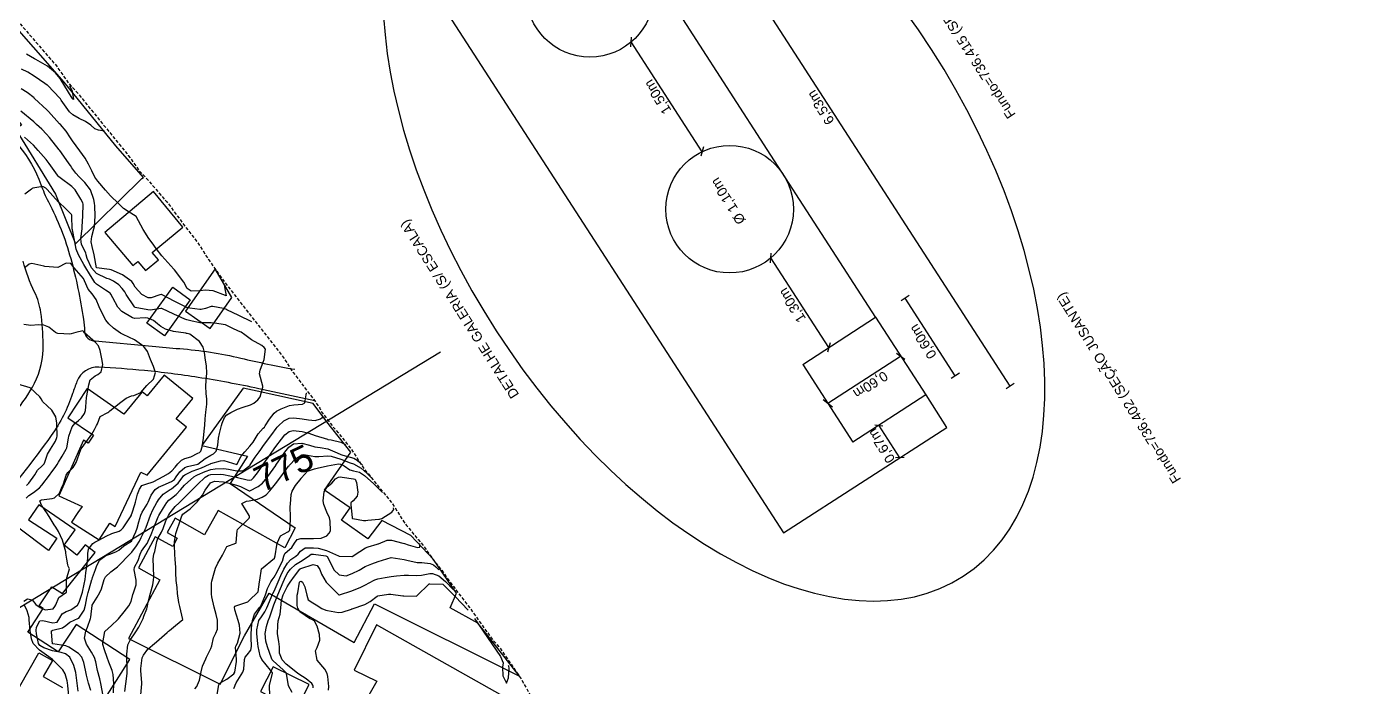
# Model space of a CAD drawing. Header units: metres. Extents: x 318500 to 325275, y 7408834 to 7428799.
# Drawn here: x 321173.1 to 321378.7, y 7409682.2 to 7409784 of the extents above; entities that cross this region are included whole.
import ezdxf
from ezdxf.enums import TextEntityAlignment as Align

# ---------------------------------------------------------------- set-up
doc = ezdxf.new("R2010")
doc.units = ezdxf.units.M
doc.header["$MEASUREMENT"] = 0
doc.linetypes.add('CONTINUO', pattern=[0])
doc.linetypes.add('DASHED', pattern=[0.75, 0.5, -0.25])
for name, color, linetype in [('Cotas', 45, 'Continuous'), ('Curvas de Nivel 1m', 11, 'Continuous'), ('Curvas de Nivel 5m', 15, 'Continuous'), ('DETALHES', 45, 'Continuous'), ('Edificações', 30, 'Continuous'), ('TEXTO', 45, 'Continuous'), ('Vias Primárias', 230, 'Continuous')]:
    doc.layers.add(name, color=color, linetype=linetype)
doc.layers.add('Área', color=255, linetype='DASHED', plot=False)
doc.styles.add('ARIAL', font='arial.ttf')

msp = doc.modelspace()

# ---------------------------------------------------------------- linework, layer by layer
at = {"layer": 'Curvas de Nivel 1m', "flags": 128}
for points, elevation in [([(321185.07, 7409767.89), (321184.16, 7409768.04), (321183.62, 7409768.27), (321183, 7409768.82), (321182.18, 7409769.37), (321181.17, 7409769.86), (321180.19, 7409770.38), (321179.69, 7409770.87), (321178.43, 7409772.68), (321178.29, 7409772.89), (321178.23, 7409772.97), (321176.36, 7409774.91), (321176.25, 7409775), (321175.92, 7409775.25), (321174.27, 7409776.37), (321173.25, 7409776.96), (321172.29, 7409777.46)], 774), ([(321203.65, 7409744.13), (321203.61, 7409743.89), (321203.86, 7409742.51), (321203.83, 7409742.5), (321203.74, 7409742.54), (321201.84, 7409743.26), (321200.62, 7409743.36), (321199.84, 7409743.29), (321198.44, 7409743.21), (321197.84, 7409743.64), (321197.31, 7409744.63), (321195.88, 7409746.51), (321195.76, 7409746.64), (321193.91, 7409748.67), (321193.06, 7409749.83), (321192.43, 7409750.69), (321191.94, 7409751.37), (321191.06, 7409752.71), (321189.99, 7409754.72), (321188.75, 7409755.5), (321188, 7409755.96), (321187.61, 7409756.36), (321187.24, 7409756.76), (321186.03, 7409757.91), (321185.24, 7409758.79), (321184.06, 7409760.17), (321183.6, 7409760.81), (321183.12, 7409761.78), (321182.64, 7409762.82), (321182.1, 7409763.71), (321181.28, 7409764.84), (321180.14, 7409766.41), (321179.85, 7409766.86), (321179.18, 7409767.89), (321178.3, 7409768.89), (321178.17, 7409769.03), (321176.44, 7409770.91), (321176.2, 7409771.15), (321174.31, 7409772.94), (321174.27, 7409772.98), (321174.23, 7409773.02), (321173.16, 7409773.87), (321172.24, 7409774.39)], 773), ([(321207.78, 7409738.48), (321205.78, 7409739.47), (321203.97, 7409740.37), (321203.8, 7409740.43), (321203.42, 7409740.54), (321201.8, 7409740.87), (321201.52, 7409740.85), (321200.65, 7409740.58), (321199.99, 7409740.39), (321199.8, 7409740.38), (321198.23, 7409740.61), (321197.8, 7409740.7), (321197.68, 7409740.74), (321195.82, 7409741.7), (321193.99, 7409742.67), (321193.89, 7409742.73), (321193.83, 7409742.74), (321193.63, 7409742.67), (321192.31, 7409742.2), (321191.82, 7409742.21), (321190.85, 7409742.71), (321189.84, 7409743.86), (321189.53, 7409744.41), (321189.29, 7409744.73), (321187.87, 7409745.77), (321186.12, 7409746.53), (321185.88, 7409746.58), (321183.88, 7409746.8), (321183.49, 7409748.81), (321183.21, 7409750.1), (321183.06, 7409750.81), (321183.12, 7409751.63), (321183.47, 7409752.81), (321183.55, 7409753.22), (321183.66, 7409754.8), (321183.58, 7409756.38), (321183.54, 7409756.81), (321183.45, 7409757.38), (321182.91, 7409758.82), (321182.06, 7409760), (321181.18, 7409760.84), (321180.65, 7409761.43), (321180.08, 7409762.25), (321179.84, 7409762.61), (321179.66, 7409762.87), (321178.47, 7409764.53), (321178.21, 7409764.89), (321178.12, 7409765.01), (321176.61, 7409766.91), (321176.16, 7409767.44), (321175.43, 7409768.19), (321174.62, 7409768.93), (321174.18, 7409769.32), (321172.2, 7409770.97)], 772), ([(321183.01, 7409681.67), (321182.63, 7409682.81), (321182.3, 7409684.07), (321182.14, 7409684.81), (321181.89, 7409685.99), (321181.6, 7409686.82), (321181.09, 7409687.39), (321179.58, 7409688.37), (321179.11, 7409688.55), (321177.13, 7409688.86), (321177.11, 7409688.86), (321177.08, 7409688.88), (321176.92, 7409690.67), (321176.93, 7409690.88), (321177.06, 7409690.95), (321177.13, 7409690.97), (321178.64, 7409691.36), (321179.14, 7409691.72), (321179.76, 7409692.24), (321181.11, 7409692.83), (321181.15, 7409692.84), (321181.94, 7409694.06), (321182.15, 7409694.82), (321182.37, 7409695.98), (321182.58, 7409696.81), (321182.72, 7409697.31), (321183.16, 7409698.8), (321183.18, 7409698.87), (321183.24, 7409699.09), (321183.73, 7409700.32), (321183.88, 7409700.79), (321184.31, 7409701.75), (321185.29, 7409702.48), (321186.05, 7409702.77), (321186.95, 7409703.1), (321187.3, 7409703.34), (321188.06, 7409703.98), (321189.24, 7409704.72), (321189.29, 7409704.75), (321189.32, 7409704.8), (321189.91, 7409706.15), (321190.12, 7409706.71), (321190.41, 7409707.66), (321190.7, 7409708.71), (321190.89, 7409709.19), (321191.39, 7409709.97), (321191.67, 7409710.42), (321191.8, 7409710.69), (321192.3, 7409711.8), (321192.92, 7409712.68), (321193.43, 7409713.05), (321194.13, 7409713.35), (321195.44, 7409713.91), (321195.86, 7409714.23), (321196.14, 7409714.63), (321196.68, 7409715.41), (321197.47, 7409716.03), (321197.89, 7409716.2), (321199.48, 7409716.59), (321200.6, 7409717.46), (321201.5, 7409717.98), (321201.89, 7409718.17), (321202.29, 7409718.55), (321202.57, 7409719.5), (321202.69, 7409720.55), (321202.81, 7409721.28), (321203.11, 7409722.54), (321203.21, 7409722.9), (321203.58, 7409723.74), (321203.96, 7409724.16), (321204.59, 7409724.53), (321205.6, 7409725.06), (321206.46, 7409725.36), (321207.6, 7409725.69), (321208.09, 7409725.99), (321208.72, 7409726.47), (321209.11, 7409726.97), (321209.51, 7409728.46), (321209.49, 7409728.61), (321208.98, 7409730.47), (321209.07, 7409731.08), (321209.61, 7409732.46), (321209.63, 7409732.52), (321209.69, 7409732.71), (321209.9, 7409734.27), (321209.72, 7409734.57), (321209.34, 7409734.85), (321207.74, 7409735.73), (321206.7, 7409736.5), (321206.16, 7409736.9), (321205.76, 7409737.09), (321204.77, 7409737.54), (321203.76, 7409738.03), (321202.04, 7409738.29), (321201.77, 7409738.32), (321201.56, 7409738.35), (321199.77, 7409738.37), (321199.57, 7409738.4), (321198.61, 7409738.61), (321197.77, 7409738.82), (321197.47, 7409738.93), (321195.79, 7409739.67), (321193.92, 7409740.55), (321193.8, 7409740.56), (321192.17, 7409740.32), (321191.79, 7409740.35), (321189.82, 7409740.7), (321189.8, 7409740.7), (321189.78, 7409740.72), (321189.72, 7409740.8), (321188.45, 7409742.74), (321188.21, 7409743.12), (321187.84, 7409743.64), (321187.29, 7409744.2), (321186.49, 7409744.77), (321185.85, 7409745.06), (321185.47, 7409745.17), (321183.87, 7409745.94), (321183.11, 7409746.81), (321182.44, 7409748.28), (321182.29, 7409748.82), (321182.21, 7409749.12), (321181.92, 7409749.71), (321181.57, 7409750.48), (321181.48, 7409750.84), (321181.44, 7409751.33), (321181.64, 7409752.83), (321181.67, 7409753.13), (321181.73, 7409754.83), (321181.79, 7409756.62), (321181.75, 7409756.83), (321181.44, 7409757.41), (321180.59, 7409758.85), (321180.05, 7409759.36), (321178.27, 7409760.69), (321178.07, 7409760.84), (321178.02, 7409760.89), (321177.85, 7409761.11), (321176.56, 7409762.91), (321176.1, 7409763.51), (321174.89, 7409764.93), (321174.13, 7409765.72), (321172.76, 7409766.96)], 771), ([(321172.67, 7409695.47), (321173.2, 7409695.83), (321173.92, 7409695.65), (321174.5, 7409694.92), (321175.18, 7409694.46), (321175.96, 7409694.12), (321177.18, 7409694.28), (321177.45, 7409694.62), (321177.58, 7409694.88), (321178.07, 7409696), (321179.21, 7409696.86), (321179.24, 7409698.86), (321179.68, 7409700.43), (321179.51, 7409700.86), (321179.45, 7409701.03), (321179.28, 7409701.91), (321179.15, 7409702.86), (321179.12, 7409703.04), (321178.62, 7409704.87), (321178.02, 7409706.19), (321177.61, 7409706.88), (321177.35, 7409707.23), (321176.71, 7409708.24), (321176.33, 7409708.9), (321175.39, 7409710.27), (321175.14, 7409710.91), (321175.27, 7409711.04), (321175.4, 7409711.08), (321177.02, 7409711.27), (321177.41, 7409711.4), (321178.17, 7409712.12), (321178.48, 7409712.87), (321178.75, 7409713.55), (321179.2, 7409714.86), (321179.27, 7409715.04), (321179.46, 7409715.29), (321180.25, 7409716.06), (321180.7, 7409716.84), (321180.95, 7409717.37), (321181.47, 7409718.83), (321181.51, 7409718.95), (321182.87, 7409720.81), (321183.16, 7409721.18), (321183.55, 7409721.9), (321183.84, 7409722.51), (321183.99, 7409722.8), (321184.42, 7409723.94), (321185.59, 7409724.53), (321185.75, 7409724.62), (321185.93, 7409724.77), (321187.6, 7409726.13), (321188.44, 7409726.74), (321189.25, 7409727.09), (321189.62, 7409727.17), (321190.71, 7409727.62), (321191.64, 7409728.7), (321192.66, 7409729.68), (321192.93, 7409730.68), (321192.62, 7409731.63), (321192.17, 7409732.69), (321191.71, 7409733.92), (321191.15, 7409734.71), (321189.73, 7409735.71), (321187.95, 7409736.55), (321187.75, 7409736.65), (321187.58, 7409736.75), (321186.5, 7409737.51), (321185.76, 7409738.18), (321185.32, 7409738.78), (321184.72, 7409739.86), (321184.28, 7409740.8), (321183.82, 7409741.92), (321183.19, 7409742.81), (321182.58, 7409743.56), (321182.03, 7409744.83), (321181.85, 7409745.16), (321180.4, 7409746.85), (321179.89, 7409747.48), (321179.2, 7409747.56), (321177.88, 7409746.88), (321175.88, 7409747.04), (321175.72, 7409747.08), (321173.89, 7409747.5), (321173.47, 7409747.37), (321172.89, 7409746.95)], 769), ([(321173.01, 7409711.34), (321173.41, 7409711.73), (321174.17, 7409712.18), (321175.09, 7409712.92), (321175.43, 7409713.32), (321176.59, 7409714.89), (321176.96, 7409715.39), (321177.47, 7409716.07), (321177.81, 7409716.54), (321178.02, 7409716.87), (321178.56, 7409717.81), (321179.19, 7409718.86), (321179.28, 7409719.1), (321179.53, 7409720.59), (321179.58, 7409720.86), (321180.1, 7409722.3), (321180.54, 7409722.85), (321181.1, 7409723.3), (321181.57, 7409723.73), (321182.03, 7409724.38), (321182.15, 7409724.82), (321182.21, 7409725.43), (321182.34, 7409726.82), (321182.51, 7409727.93), (321182.66, 7409728.81), (321182.9, 7409729.56), (321183.66, 7409730.16), (321184.09, 7409730.37), (321184.57, 7409730.79), (321184.84, 7409731.94), (321184.69, 7409732.79), (321184.42, 7409734.08), (321184.15, 7409734.8), (321183.73, 7409735.32), (321182.01, 7409736.83), (321181.89, 7409736.97), (321181.75, 7409737.12), (321180.65, 7409736.85), (321179.96, 7409736.64), (321179.75, 7409736.62), (321177.92, 7409736.71), (321177.75, 7409736.75), (321177.54, 7409736.88), (321176.51, 7409737.66), (321175.76, 7409737.98), (321174.9, 7409738.06), (321173.76, 7409737.94), (321172.64, 7409738.07)], 768), ([(321173.09, 7409713.29), (321173.44, 7409713.66), (321174.36, 7409714.93), (321174.75, 7409715.63), (321175.47, 7409716.32), (321175.77, 7409716.61), (321175.92, 7409716.9), (321176.3, 7409718.1), (321176.75, 7409718.89), (321177.52, 7409720.11), (321177.75, 7409720.66), (321177.78, 7409720.88), (321177.75, 7409722.68), (321177.75, 7409722.88), (321177.57, 7409723.84), (321176.95, 7409724.89), (321176.24, 7409725.54), (321175.6, 7409726.16), (321175.31, 7409726.62), (321175.13, 7409726.92), (321173.63, 7409728.35), (321171.71, 7409728.88)], 767), ([(321184.91, 7409680.87), (321184.53, 7409682.79), (321184.35, 7409683.47), (321184, 7409684.79), (321183.74, 7409686.13), (321183.54, 7409686.8), (321183.09, 7409687.62), (321182.31, 7409688.81), (321182.03, 7409689.73), (321182.21, 7409690.81), (321182.49, 7409691.46), (321182.94, 7409692.8), (321182.97, 7409692.99), (321183.18, 7409694.8), (321183.19, 7409694.84), (321183.94, 7409696.06), (321184.35, 7409696.79), (321184.63, 7409697.37), (321185.06, 7409698.78), (321185.1, 7409698.92), (321185.25, 7409699.23), (321186.06, 7409699.97), (321187.11, 7409700.75), (321187.27, 7409700.9), (321189.01, 7409702.72), (321189.15, 7409702.86), (321189.29, 7409703.01), (321190.05, 7409703.98), (321190.48, 7409704.71), (321190.76, 7409705.27), (321191.35, 7409706.49), (321191.42, 7409706.63), (321191.45, 7409706.7), (321191.5, 7409706.84), (321192.16, 7409708.69), (321192.55, 7409709.52), (321193.17, 7409710.67), (321193.25, 7409710.82), (321193.41, 7409711.08), (321194.15, 7409711.93), (321195.21, 7409712.64), (321195.43, 7409712.77), (321196.43, 7409713.64), (321197.16, 7409714.62), (321197.29, 7409714.79), (321197.45, 7409714.92), (321198.59, 7409715.47), (321199.47, 7409715.79), (321200.04, 7409716.01), (321201.29, 7409716.56), (321201.41, 7409716.63), (321201.48, 7409716.66), (321202.96, 7409717.08), (321203.49, 7409717.14), (321205.48, 7409716.51), (321206.18, 7409717.82), (321206.71, 7409718.49), (321207.52, 7409719.34), (321208.03, 7409719.97), (321208.32, 7409720.47), (321208.76, 7409721.25), (321209.55, 7409722.1), (321209.73, 7409722.29), (321209.84, 7409722.46), (321210.52, 7409723.5), (321211.25, 7409724.44), (321211.59, 7409724.74), (321212.3, 7409725.12), (321213.6, 7409725.61), (321214.26, 7409725.73), (321215.61, 7409725.81), (321215.97, 7409726.02), (321216.2, 7409727.23), (321216.22, 7409727.49), (321216.27, 7409727.52)], 772), ([(321186.46, 7409681.31), (321186.53, 7409682.76), (321186.43, 7409684.15), (321186.26, 7409684.76), (321185.78, 7409686.06), (321185.52, 7409686.77), (321185.1, 7409687.95), (321184.85, 7409688.78), (321184.83, 7409689.06), (321185.13, 7409690.78), (321186.19, 7409691.72), (321187.16, 7409692.64), (321187.22, 7409692.69), (321187.27, 7409692.75), (321188.1, 7409693.82), (321188.85, 7409694.73), (321189.2, 7409695.42), (321189.47, 7409696.46), (321189.54, 7409696.72), (321189.95, 7409697.99), (321189.99, 7409698.71), (321189.68, 7409700.3), (321189.74, 7409700.72), (321190.29, 7409701.7), (321190.61, 7409702.71), (321190.82, 7409703.18), (321191.31, 7409703.86), (321191.67, 7409704.34), (321191.84, 7409704.69), (321192.28, 7409705.75), (321192.65, 7409706.68), (321193.37, 7409708.47), (321193.47, 7409708.67), (321194.19, 7409709.86), (321194.68, 7409710.65), (321195.01, 7409711.04), (321195.41, 7409711.34), (321196.13, 7409711.92), (321196.79, 7409712.63), (321197.09, 7409712.97), (321197.44, 7409713.34), (321198.85, 7409714.6), (321199.23, 7409714.82), (321199.45, 7409714.92), (321200.59, 7409715.45), (321201.47, 7409715.74), (321202.17, 7409715.85), (321203.47, 7409715.9), (321204.19, 7409715.81), (321205.47, 7409715.53), (321206.4, 7409715.56), (321207.48, 7409716.37), (321207.53, 7409716.43), (321207.56, 7409716.48), (321208.34, 7409717.63), (321208.92, 7409718.47), (321209.17, 7409718.81), (321209.52, 7409719.29), (321210.36, 7409720.45), (321210.86, 7409721.12), (321211.55, 7409722.07), (321211.72, 7409722.27), (321211.86, 7409722.43), (321212.75, 7409723.23), (321213.58, 7409723.64), (321214.28, 7409723.7), (321215.58, 7409723.53), (321216.54, 7409723.4), (321217.57, 7409723.32), (321218.39, 7409723.53), (321218.64, 7409723.74), (321219, 7409723.78)], 773), ([(321188.23, 7409681.51), (321188.38, 7409682.73), (321188.6, 7409684.29), (321188.61, 7409684.73), (321188.57, 7409685.22), (321188.55, 7409686.73), (321188.53, 7409687.28), (321188.71, 7409688.73), (321189.12, 7409689.53), (321189.59, 7409690.25), (321189.9, 7409690.71), (321190.38, 7409691.47), (321191.02, 7409692.7), (321191.06, 7409692.8), (321191.17, 7409693.14), (321191.63, 7409694.25), (321191.72, 7409694.69), (321191.82, 7409695.31), (321192.16, 7409696.69), (321192.52, 7409697.97), (321192.67, 7409698.68), (321192.69, 7409699.23), (321192.63, 7409700.68), (321192.58, 7409701.98), (321192.72, 7409702.68), (321192.87, 7409703.11), (321193.16, 7409704.67), (321193.2, 7409704.8), (321193.33, 7409705.09), (321193.9, 7409706.11), (321194.11, 7409706.66), (321194.57, 7409707.86), (321194.96, 7409708.65), (321195.11, 7409708.91), (321195.38, 7409709.29), (321196, 7409710.03), (321196.58, 7409710.63), (321196.99, 7409711.04), (321197.41, 7409711.45), (321198.01, 7409712.02), (321198.59, 7409712.6), (321199.44, 7409713.46), (321200.62, 7409714.57), (321201.13, 7409714.89), (321201.46, 7409714.98), (321202.97, 7409715.04), (321203.46, 7409715), (321205.41, 7409714.55), (321205.45, 7409714.54), (321205.61, 7409714.51), (321207.1, 7409714.14), (321207.45, 7409714.08), (321207.75, 7409714.17), (321208.08, 7409714.47), (321208.68, 7409715.25), (321209.48, 7409716.43), (321209.49, 7409716.45), (321210.33, 7409717.62), (321210.91, 7409718.44), (321211.52, 7409719.29), (321212.35, 7409720.42), (321212.88, 7409721.07), (321213.55, 7409721.6), (321214.17, 7409721.77), (321215.55, 7409721.62), (321216.58, 7409721.33), (321217.54, 7409721.01), (321219.45, 7409720.4), (321219.53, 7409720.39), (321220.03, 7409720.31), (321221.53, 7409719.97), (321222.23, 7409719.59)], 774), ([(321199.02, 7409681.95), (321199.3, 7409682.31), (321199.44, 7409682.58), (321199.76, 7409683.3), (321200, 7409684.58), (321200.22, 7409685.42), (321200.7, 7409686.57), (321200.82, 7409686.83), (321201.09, 7409687.35), (321201.5, 7409688.16), (321201.62, 7409688.55), (321201.88, 7409689.79), (321202.27, 7409690.55), (321202.53, 7409691.16), (321202.53, 7409692.55), (321202.33, 7409693.39), (321201.99, 7409694.55), (321201.66, 7409696.1), (321201.59, 7409696.56), (321201.58, 7409698.21), (321201.65, 7409698.56), (321202.01, 7409699.8), (321202.21, 7409700.55), (321202.54, 7409701.29), (321203.29, 7409702.54), (321203.94, 7409703.9), (321205.32, 7409704.38), (321205.39, 7409704.44), (321205.41, 7409704.51), (321205.55, 7409706.31), (321205.61, 7409706.51), (321207.37, 7409708.23), (321207.44, 7409708.41), (321207.44, 7409708.48), (321207.37, 7409708.65), (321206.24, 7409710.5), (321207, 7409710.89), (321207.41, 7409710.92), (321208.68, 7409711.19), (321209.42, 7409711.49), (321210.03, 7409711.85), (321210.57, 7409712.44), (321211.44, 7409713.54), (321212.14, 7409714.42), (321212.69, 7409715.18), (321213.48, 7409716.25), (321213.54, 7409716.33), (321213.6, 7409716.4), (321214.51, 7409717.38), (321215.5, 7409718.01), (321215.84, 7409718.04), (321217.5, 7409717.75), (321218.11, 7409717.74), (321219.5, 7409717.86), (321220.02, 7409717.8), (321221.5, 7409717.32), (321222.97, 7409716.79), (321223.49, 7409716.61), (321224.63, 7409715.95), (321225.52, 7409715.17), (321226.4, 7409714.3)], 776), ([(321202.48, 7409681.07), (321202.7, 7409682.54), (321202.81, 7409682.77), (321203.03, 7409682.91), (321203.96, 7409683.45), (321205.05, 7409684.25), (321205.2, 7409684.51), (321205.44, 7409686.14), (321205.44, 7409686.5), (321205.31, 7409688.3), (321205.34, 7409688.51), (321205.59, 7409688.98), (321206.02, 7409690.5), (321205.9, 7409691.74), (321205.68, 7409692.5), (321205.18, 7409694.12), (321205.13, 7409694.51), (321205.19, 7409694.67), (321205.47, 7409694.78), (321207.2, 7409695.35), (321207.77, 7409695.91), (321208.38, 7409696.47), (321208.76, 7409696.92), (321208.99, 7409698.46), (321209.02, 7409698.68), (321209.27, 7409700.46), (321211.29, 7409702.1), (321211.38, 7409702.43), (321211.64, 7409704.1), (321211.72, 7409704.42), (321212.24, 7409705.52), (321213.35, 7409706.16), (321213.49, 7409706.25), (321213.64, 7409706.4), (321213.78, 7409707.99), (321213.75, 7409708.4), (321213.72, 7409710.07), (321213.74, 7409710.4), (321213.89, 7409711.92), (321214.02, 7409712.39), (321214.54, 7409713.29), (321215.4, 7409714.38), (321215.42, 7409714.41), (321215.45, 7409714.45), (321216.36, 7409715.47), (321217.47, 7409715.85), (321217.88, 7409715.94), (321219.48, 7409716.32), (321221.17, 7409716.61), (321221.48, 7409716.55), (321222.03, 7409716.29), (321222.92, 7409715.72), (321223.47, 7409715.54), (321224.41, 7409715.32), (321225.18, 7409714.83), (321226.59, 7409713.52), (321227.95, 7409712.18)], 777), ([(321205.02, 7409682.02), (321205.17, 7409682.37), (321205.21, 7409682.51), (321205.39, 7409682.86), (321206.4, 7409684.49), (321206.57, 7409684.98), (321206.69, 7409686.49), (321206.76, 7409686.81), (321207.09, 7409687.2), (321207.65, 7409687.92), (321207.73, 7409688.47), (321207.72, 7409689.88), (321207.72, 7409690.47), (321207.79, 7409691.84), (321207.88, 7409692.47), (321208.21, 7409693.44), (321209.01, 7409694.46), (321209.1, 7409694.55), (321209.19, 7409694.69), (321209.91, 7409696.45), (321210.24, 7409697.43), (321210.72, 7409698.44), (321210.93, 7409698.75), (321211.25, 7409699.17), (321211.69, 7409700), (321211.89, 7409700.42), (321212.51, 7409701.64), (321212.76, 7409702.41), (321212.91, 7409702.79), (321213.3, 7409703.16), (321213.96, 7409703.75), (321214.38, 7409704.39), (321214.77, 7409704.94), (321215.33, 7409705.13), (321216.58, 7409705.11), (321217.33, 7409705.11), (321218.51, 7409705.15), (321219.34, 7409705.51), (321219.74, 7409705.92), (321219.91, 7409706.31), (321219.89, 7409707.79), (321219.78, 7409708.32), (321219.38, 7409709.19), (321218.9, 7409710.33), (321218.81, 7409710.93), (321218.94, 7409712.33), (321219.44, 7409713.09), (321220.12, 7409713.63), (321220.68, 7409714.31), (321221.17, 7409714.59), (321221.46, 7409714.62), (321221.73, 7409714.57), (321223.46, 7409714.33), (321223.71, 7409714.27), (321223.96, 7409713.75), (321224.13, 7409712.26), (321224.05, 7409711.63), (321223.41, 7409710.94), (321223.08, 7409710.6), (321223.04, 7409710.28), (321223.27, 7409708.37), (321223.28, 7409708.27), (321223.31, 7409708.21), (321223.37, 7409708.18), (321225.03, 7409707.9), (321225.37, 7409707.89), (321225.67, 7409707.95), (321227.38, 7409708.1), (321227.49, 7409708.11), (321227.86, 7409708.21), (321229.39, 7409709.16), (321229.7, 7409709.56), (321229.66, 7409709.78), (321229.64, 7409709.86)], 778), ([(321210.58, 7409680.87), (321210.53, 7409682.44), (321210.97, 7409684.35), (321210.97, 7409684.43), (321210.69, 7409684.8), (321209.36, 7409686.46), (321209.09, 7409687.01), (321208.77, 7409688.46), (321208.72, 7409688.86), (321208.56, 7409690.47), (321208.59, 7409691.02), (321208.9, 7409692.46), (321208.97, 7409692.65), (321209.17, 7409692.91), (321209.82, 7409693.81), (321210.11, 7409694.45), (321210.8, 7409696.03), (321210.96, 7409696.43), (321211.03, 7409696.62), (321211.22, 7409697.01), (321211.84, 7409698.42), (321212.26, 7409699.41), (321212.74, 7409700.41), (321213.28, 7409701.33), (321213.81, 7409701.87), (321214.58, 7409702.39), (321214.97, 7409702.71), (321215.3, 7409703.16), (321216.03, 7409703.65), (321217.31, 7409703.7), (321218.04, 7409703.61), (321219.3, 7409703.29), (321221.16, 7409702.43), (321221.29, 7409702.38), (321223.23, 7409702.33), (321223.29, 7409702.35), (321224.44, 7409703.12), (321225.31, 7409703.67), (321225.71, 7409703.84), (321227.11, 7409704.22), (321227.27, 7409704.27), (321227.32, 7409704.29), (321228.67, 7409704.86), (321229.33, 7409704.88), (321231.08, 7409704.41), (321231.32, 7409704.33), (321231.9, 7409704.15), (321233.32, 7409703.72), (321233.69, 7409703.76), (321233.68, 7409704.32)], 779), ([(321217.27, 7409682.11), (321217.25, 7409682.35), (321217.22, 7409682.53), (321217.03, 7409682.78), (321216.18, 7409683.5), (321215.05, 7409684.23), (321214.84, 7409684.38), (321213.07, 7409685.74), (321212.46, 7409686.41), (321212.08, 7409687.43), (321212.07, 7409688.42), (321211.96, 7409689.26), (321211.77, 7409690.42), (321211.79, 7409691.78), (321211.88, 7409692.42), (321212.15, 7409693.44), (321212.29, 7409694.41), (321212.37, 7409695.59), (321212.62, 7409696.41), (321213.23, 7409697.64), (321213.53, 7409698.1), (321213.73, 7409698.4), (321214.36, 7409699.29), (321215.21, 7409700.38), (321215.24, 7409700.41), (321215.27, 7409700.43), (321215.37, 7409700.48), (321217.28, 7409701.09), (321217.89, 7409700.95), (321218.29, 7409700.33), (321218.56, 7409699.63), (321219.24, 7409698.4), (321219.31, 7409698.32), (321221.21, 7409696.45), (321221.33, 7409696.41), (321223.22, 7409697.04), (321224.61, 7409697.63), (321225.24, 7409697.93), (321225.43, 7409698.04), (321225.77, 7409698.23), (321226.76, 7409698.72), (321227.25, 7409698.89), (321228.36, 7409699.1), (321229.26, 7409699.24), (321230.09, 7409699.35), (321231.26, 7409699.48), (321231.93, 7409699.48), (321233.26, 7409699.39), (321233.94, 7409699.45), (321235.26, 7409699.72), (321235.63, 7409699.73), (321236.63, 7409699.34), (321237.66, 7409698.47), (321238.9, 7409697.18)], 781), ([(321219.6, 7409681.74), (321219.66, 7409682.31), (321219.53, 7409683.83), (321219.44, 7409684.32), (321219.06, 7409684.99), (321217.85, 7409686.34), (321217.63, 7409687.81), (321217.87, 7409688.34), (321218.26, 7409689.47), (321218.24, 7409690.33), (321217.87, 7409691.62), (321217.47, 7409692.35), (321217.16, 7409692.6), (321216.71, 7409692.81), (321215.18, 7409693.81), (321214.88, 7409694.38), (321214.77, 7409694.81), (321214.78, 7409696.38), (321214.87, 7409696.72), (321215.17, 7409698.38), (321215.19, 7409698.43), (321215.24, 7409698.48), (321215.4, 7409698.53), (321215.59, 7409698.37), (321215.96, 7409697.64), (321216.28, 7409696.36), (321216.5, 7409695.66), (321217.2, 7409695.2), (321217.72, 7409694.87), (321218.61, 7409694.33), (321219.19, 7409694.08), (321219.47, 7409694.03), (321221.18, 7409693.73), (321221.71, 7409693.77), (321223.19, 7409694.24), (321223.21, 7409694.25), (321223.28, 7409694.27), (321225.2, 7409694.94), (321226.02, 7409695.42), (321227.13, 7409696.22), (321227.18, 7409696.25), (321227.21, 7409696.27), (321228.87, 7409696.54), (321229.22, 7409696.54), (321231.09, 7409696.28), (321231.21, 7409696.27), (321233.12, 7409696.25), (321233.22, 7409696.28), (321235.15, 7409698.11), (321235.22, 7409698.14), (321235.24, 7409698.14), (321237.22, 7409698.1), (321239.14, 7409696.19), (321241.15, 7409694.09)], 782), ([(321179.59, 7409680.85), (321179.43, 7409682.44), (321179.4, 7409682.85), (321179.34, 7409683.16), (321179.04, 7409684.26), (321178.68, 7409684.86), (321177.07, 7409686.48), (321176.53, 7409686.89), (321175.09, 7409687.89), (321174.1, 7409688.93), (321173.82, 7409689.63), (321173.66, 7409690.93), (321173.5, 7409692.59), (321173.47, 7409692.94), (321173.18, 7409693.97), (321172.73, 7409694.94)], 769), ([(321242.1, 7409692.79), (321246.11, 7409686.95), (321246.55, 7409685.96), (321246.42, 7409685.31), (321246.47, 7409683.96), (321247.04, 7409682.82), (321247.37, 7409683.63), (321247.47, 7409685.15), (321247.43, 7409685.42), (321247.39, 7409685.53)], 782)]:
    msp.add_lwpolyline(points, dxfattribs=dict(at, elevation=elevation))
at = {"layer": 'Curvas de Nivel 5m', "flags": 128}
for points, elevation in [([(321179.71, 7409774.93), (321180.11, 7409774.06), (321180.32, 7409772.77), (321180.23, 7409772.82), (321180.19, 7409772.86), (321180.13, 7409772.96), (321178.27, 7409776.02), (321177.55, 7409776.9), (321176.29, 7409777.88), (321174.49, 7409778.94), (321174.31, 7409779.04), (321173.09, 7409779.73)], 775), ([(321181.01, 7409681.57), (321180.87, 7409682.83), (321180.65, 7409684.44), (321180.56, 7409684.84), (321180.35, 7409685.55), (321179.74, 7409686.85), (321179.09, 7409687.36), (321178.4, 7409687.56), (321177.09, 7409687.8), (321175.72, 7409688.28), (321175.11, 7409688.63), (321174.9, 7409688.91), (321174.63, 7409690.42), (321174.57, 7409690.92), (321174.59, 7409691.46), (321175.15, 7409692.4), (321175.57, 7409692.49), (321177.15, 7409692.13), (321177.78, 7409692.24), (321178.22, 7409692.87), (321178.55, 7409693.48), (321179.17, 7409693.85), (321179.89, 7409694.13), (321180.91, 7409694.83), (321181.19, 7409695.29), (321181.69, 7409696.82), (321181.98, 7409698.07), (321182.11, 7409698.82), (321182.23, 7409699.84), (321182.38, 7409700.81), (321182.53, 7409702.06), (321182.51, 7409702.81), (321182.64, 7409703.47), (321183.31, 7409704.35), (321183.58, 7409704.53), (321184.11, 7409704.79), (321184.87, 7409705.24), (321185.33, 7409705.48), (321186.24, 7409705.86), (321187.34, 7409706.24), (321187.66, 7409706.43), (321187.96, 7409706.74), (321189.11, 7409708.47), (321189.24, 7409708.72), (321189.28, 7409708.81), (321189.37, 7409709.05), (321189.76, 7409710.35), (321189.85, 7409710.72), (321190.17, 7409711.96), (321190.48, 7409712.71), (321190.86, 7409713.28), (321191.44, 7409713.49), (321192.61, 7409713.85), (321193.45, 7409714.29), (321194.12, 7409714.66), (321194.96, 7409715.15), (321195.46, 7409715.56), (321195.98, 7409716.13), (321196.4, 7409716.63), (321196.94, 7409717.18), (321197.49, 7409717.42), (321198.39, 7409717.72), (321199.5, 7409718.24), (321199.72, 7409718.37), (321199.95, 7409718.58), (321200.16, 7409719.23), (321200.34, 7409720.58), (321200.47, 7409721.65), (321200.56, 7409722.58), (321200.62, 7409723.53), (321200.72, 7409724.57), (321200.86, 7409725.83), (321200.85, 7409726.57), (321200.75, 7409727.45), (321200.69, 7409728.57), (321200.75, 7409729.48), (321200.87, 7409730.57), (321200.81, 7409731.7), (321200.67, 7409732.58), (321200.52, 7409733.77), (321200.28, 7409734.58), (321199.73, 7409735.48), (321198.23, 7409736.61), (321197.84, 7409736.71), (321197.75, 7409736.73), (321197.61, 7409736.76), (321195.75, 7409736.99), (321194.48, 7409737.39), (321193.76, 7409737.77), (321193.26, 7409738.18), (321192.64, 7409738.69), (321191.78, 7409739.06), (321191.37, 7409739.11), (321189.77, 7409739.02), (321189.4, 7409739.11), (321187.79, 7409740.09), (321187.16, 7409740.76), (321186.38, 7409742.22), (321186.07, 7409742.78), (321185.96, 7409742.9), (321185.83, 7409743), (321185.25, 7409743.38), (321183.85, 7409744.31), (321183.59, 7409744.54), (321183.43, 7409744.81), (321182.79, 7409745.89), (321182.2, 7409746.83), (321181.89, 7409747.36), (321181.09, 7409748.84), (321180.75, 7409749.68), (321180.5, 7409750.85), (321180.15, 7409752.67), (321180.12, 7409752.86), (321180.06, 7409754.79), (321180.06, 7409754.86), (321180.05, 7409754.92), (321179.99, 7409755.05), (321179.09, 7409755.96), (321178.08, 7409756.89), (321178.01, 7409756.95), (321176.24, 7409758.91), (321176.04, 7409759.09), (321175.61, 7409759.35), (321174.04, 7409759.11), (321173.95, 7409759.03), (321173.83, 7409758.94), (321172.79, 7409758.2)], 770), ([(321190.7, 7409681.01), (321190.83, 7409682.7), (321190.83, 7409682.9), (321190.67, 7409684.7), (321190.67, 7409685.08), (321190.92, 7409686.7), (321190.95, 7409686.83), (321191.09, 7409687.16), (321191.75, 7409688.04), (321192.48, 7409688.68), (321193.12, 7409689.2), (321194.76, 7409690.65), (321194.96, 7409690.82), (321195.13, 7409690.96), (321196.06, 7409691.72), (321197.16, 7409692.62), (321196.72, 7409694.62), (321196.56, 7409695.27), (321196.33, 7409696.63), (321196.27, 7409697.58), (321196.16, 7409698.63), (321196.09, 7409699.8), (321196.1, 7409700.63), (321196.01, 7409701.91), (321195.94, 7409702.63), (321195.86, 7409704.09), (321195.88, 7409704.63), (321196.08, 7409705.89), (321196.33, 7409706.63), (321196.61, 7409707.37), (321197.02, 7409708.62), (321197.15, 7409708.85), (321197.38, 7409709.04), (321198.32, 7409709.67), (321199.23, 7409710.59), (321199.32, 7409710.68), (321199.4, 7409710.76), (321200.21, 7409711.78), (321200.6, 7409712.57), (321201.44, 7409713.68), (321202.06, 7409713.94), (321203.44, 7409713.86), (321204.51, 7409713.59), (321205.44, 7409713.32), (321206.05, 7409713.11), (321207.37, 7409712.48), (321207.43, 7409712.45), (321207.45, 7409712.46), (321207.52, 7409712.48), (321208.78, 7409713.12), (321209.44, 7409713.66), (321210.12, 7409714.45), (321210.69, 7409715.22), (321211.48, 7409716.37), (321211.5, 7409716.41), (321211.52, 7409716.43), (321212.32, 7409717.59), (321212.88, 7409718.41), (321213.52, 7409719.2), (321214.24, 7409719.68), (321215.52, 7409719.82), (321216.68, 7409719.52), (321217.52, 7409719.26), (321218.33, 7409719.15), (321219.52, 7409718.93), (321220.98, 7409718.31), (321221.51, 7409718.07), (321221.84, 7409717.96), (321223.5, 7409717.48), (321224.03, 7409717.19), (321224.45, 7409716.82), (321224.85, 7409716.42)], 775), ([(321214.03, 7409681.37), (321213.44, 7409682.4), (321213.14, 7409684.31), (321213.09, 7409684.4), (321213.05, 7409684.44), (321212.62, 7409684.85), (321211.08, 7409686.28), (321210.96, 7409686.43), (321210.83, 7409686.68), (321210.22, 7409688.44), (321209.97, 7409689.3), (321209.85, 7409690.45), (321210.04, 7409691.55), (321210.33, 7409692.44), (321210.56, 7409693.05), (321211.02, 7409694.43), (321211.19, 7409694.9), (321211.82, 7409696.42), (321212.24, 7409697.43), (321212.65, 7409698.41), (321212.83, 7409698.83), (321213.26, 7409699.7), (321213.54, 7409700.12), (321213.77, 7409700.39), (321214.55, 7409701.11), (321215.28, 7409701.59), (321216.47, 7409702.36), (321216.97, 7409702.68), (321217.3, 7409702.71), (321219.19, 7409702.43), (321219.29, 7409702.4), (321219.41, 7409702.32), (321219.61, 7409701.99), (321220.46, 7409700.31), (321221.26, 7409699.49), (321222.35, 7409699.38), (321223.26, 7409699.7), (321224.34, 7409700.25), (321225.28, 7409700.78), (321226.28, 7409701.23), (321227.28, 7409701.57), (321229.3, 7409702.19), (321231.3, 7409701.87), (321231.67, 7409701.78), (321233.29, 7409701.44), (321234.03, 7409701.39), (321235.29, 7409701.25), (321235.81, 7409701.06), (321236.18, 7409700.74), (321236.65, 7409700.26)], 780)]:
    msp.add_lwpolyline(points, dxfattribs=dict(at, elevation=elevation))
at = {"layer": 'DETALHES'}
for p, q in [((321324.69, 7409728.57), (321268.87, 7409814.9)), ((321233.93, 7409792.3), (321289.75, 7409705.98)), ((321266.24, 7409780.88), (321266.32, 7409782.38)), ((321277.21, 7409764.72), (321266.28, 7409781.63)), ((321277.41, 7409765.46), (321276.99, 7409764.02)), ((321287.76, 7409747.6), (321287.84, 7409749.09)), ((321296.73, 7409734.54), (321287.8, 7409748.35)), ((321309.13, 7409742.56), (321307.87, 7409741.74)), ((321316.24, 7409730.19), (321308.5, 7409742.15)), ((321292.71, 7409731.94), (321303.93, 7409739.2)), ((321303.93, 7409739.2), (321311.67, 7409727.23)), ((321296.94, 7409735.26), (321296.52, 7409733.82)), ((321292.71, 7409731.94), (321300.45, 7409719.98)), ((321296.58, 7409725.96), (321307.8, 7409733.22)), ((321307.15, 7409733.66), (321308.45, 7409732.77)), ((321316.87, 7409730.59), (321315.61, 7409729.78)), ((321325.32, 7409728.98), (321324.06, 7409728.16)), ((321295.85, 7409726.51), (321297.31, 7409725.42)), ((321311.67, 7409727.24), (321300.45, 7409719.98)), ((321311.67, 7409727.24), (321314.9, 7409722.23)), ((321289.75, 7409705.98), (321314.91, 7409722.23)), ((321303.81, 7409722.65), (321305.09, 7409722.48)), ((321307.69, 7409717.57), (321304.45, 7409722.57)), ((321308.36, 7409717.58), (321307.02, 7409717.55))]:
    msp.add_line(p, q, dxfattribs=at)
msp.add_lwpolyline([(321259.1, 7409808.57), (321270.07, 7409791.61), (321287.18, 7409765.08), (321303.92, 7409739.19)], dxfattribs=at)
for centre in [(321259.92, 7409789.13), (321281.46, 7409755.86)]:
    msp.add_circle(centre, 9.83, dxfattribs=at)
at = {"layer": 'DETALHES', "extrusion": (0, 0, -1)}
msp.add_ellipse((321279.02, 7409758.78), major_axis=(38.45, -59.47), ratio=0.564028, dxfattribs=at)
at = {"layer": 'Edificações'}
for points in [[(321190.83, 7409760.58), (321191.12, 7409760.74), (321186.82, 7409765.61), (321178.87, 7409775.44), (321169.44, 7409786.23), (321167.52, 7409786.96), (321166.5, 7409784.27), (321161.21, 7409786.41), (321162.44, 7409790.29), (321163.12, 7409790.07), (321164.09, 7409793.12), (321160.54, 7409795.11), (321160.1, 7409796.11), (321141.13, 7409792.1), (321142.31, 7409787.71), (321148.19, 7409789.29), (321146.15, 7409784.61), (321158.47, 7409777.25), (321165.16, 7409774.03), (321170.65, 7409770.76), (321172.29, 7409768.87), (321171.45, 7409768.14), (321177.54, 7409758.2), (321180.6, 7409750.52)], [(321197.16, 7409753.09), (321192.63, 7409758.6), (321185.15, 7409752.27), (321189.47, 7409747.17), (321190.23, 7409747.8), (321191.41, 7409746.41), (321193.4, 7409748.06), (321192.46, 7409749.2)], [(321202.14, 7409746.68), (321197.57, 7409740.16), (321201.4, 7409737.49), (321204.74, 7409742.25)], [(321195.61, 7409743.83), (321198.31, 7409741.89), (321194.33, 7409736.35), (321191.63, 7409738.28)], [(321180.97, 7409709.11), (321180.02, 7409707.61), (321184.28, 7409704.9), (321185.92, 7409707.48), (321186.76, 7409706.94), (321190.71, 7409715.33), (321191.68, 7409714.87), (321197.74, 7409722.25), (321196.15, 7409723.56), (321198.71, 7409726.67), (321194.27, 7409730.31), (321191.67, 7409727.1), (321190.91, 7409727.72), (321188.09, 7409724.25), (321182.43, 7409728.22), (321179.43, 7409723.69), (321183.41, 7409721.05), (321182.57, 7409719.79), (321181.87, 7409720.25), (321178.04, 7409711.68), (321181.64, 7409710.07)], [(321206.48, 7409728.29), (321200.08, 7409719.46), (321207.16, 7409717.81), (321204.44, 7409713.61), (321214.46, 7409706.74), (321212.91, 7409703.66), (321202.61, 7409709.44), (321200.51, 7409705.69), (321195.97, 7409708.24), (321194.73, 7409706.02), (321196.31, 7409705.14), (321195.6, 7409703.87), (321192.92, 7409705.37), (321190.33, 7409700.6), (321193.63, 7409698.72), (321188.78, 7409689.71), (321202.92, 7409682.64), (321206.65, 7409690.1), (321210.48, 7409696.7), (321223.59, 7409689.08), (321226.7, 7409695.06), (321249.05, 7409683.89), (321244.07, 7409690.29), (321242.63, 7409692.08), (321238.35, 7409694.41), (321239.34, 7409696.71), (321235.78, 7409701.86), (321232.3, 7409705.59), (321227.84, 7409707.87), (321225.68, 7409705.05), (321221.61, 7409707.94), (321222.97, 7409709.85), (321219.01, 7409712.58), (321223.08, 7409718.44), (321219.37, 7409723.08), (321217.24, 7409725.91), (321208.63, 7409727.82)], [(321227.03, 7409691.79), (321223.6, 7409684.81), (321227.05, 7409683.12), (321224.77, 7409679.08), (321241.37, 7409669.37), (321243.78, 7409672.56), (321249.07, 7409669.45), (321253.36, 7409676.94), (321229.85, 7409690.22)], [(321211.11, 7409685.36), (321209.14, 7409681.53), (321210.4, 7409680.88), (321208.22, 7409676.64), (321211.76, 7409674.82), (321213.85, 7409678.89), (321214.55, 7409678.53), (321216.66, 7409682.62)]]:
    msp.add_lwpolyline(points, close=True, dxfattribs=at)
for points in [[(321184.51, 7409679.45), (321189.02, 7409686.49), (321180.7, 7409691.87), (321177.97, 7409687.67), (321173.29, 7409690.7), (321175.64, 7409694.33), (321175.03, 7409694.73), (321176.95, 7409697.69), (321178.6, 7409696.62), (321183.64, 7409702.95), (321182.12, 7409704.16), (321180.83, 7409702.54), (321178.9, 7409704.07), (321180.55, 7409706.45), (321174.96, 7409710.31), (321173.37, 7409708), (321177.72, 7409705.14), (321176.47, 7409703.24), (321171.91, 7409706.69)], [(321172.01, 7409682.24), (321174.99, 7409687.49), (321177.06, 7409686.32), (321175.66, 7409683.84), (321178.63, 7409682.15)]]:
    msp.add_lwpolyline(points, dxfattribs=at)
at = {"layer": 'TEXTO', "linetype": 'CONTINUO'}
msp.add_polyline3d([(321056.01, 7409624.08, 0), (321236.9, 7409733.88, 0)], dxfattribs=at)
at = {"layer": 'Vias Primárias'}
for points in [[(321161.14, 7409797.83), (321138.08, 7409792.85, 0.209775), (321135.4, 7409790.91, 0.408982), (321136.05, 7409788.33), (321154.67, 7409777.06), (321166.64, 7409770.06, -0.175752), (321175.27, 7409759.69, 0.033771), (321176.44, 7409757.01, -0.053213), (321179.88, 7409748.27, -0.030219), (321181.85, 7409738.91, -0.029157), (321182.02, 7409737.07, 0.427045), (321183.67, 7409735.59), (321192.46, 7409734.74, 0.004868), (321196.69, 7409734.37, -0.038376), (321206.09, 7409732.91, 0.013711), (321214.42, 7409731.19, 0.088159)], [(321171.26, 7409724.58, 0.064279), (321174.29, 7409729.03, 0.122271), (321175.65, 7409734.99, 0.02869), (321175.28, 7409739.92, 0.081804), (321174.32, 7409743.07, -0.054229), (321172.57, 7409747.85, 0.035401)], [(321217.49, 7409726.34), (321208.86, 7409728.2, 0.014), (321199.51, 7409729.94, 0.014538), (321191.24, 7409730.99, 0.011747), (321184.21, 7409731.51, 0.323636), (321180.85, 7409729.33, 0.01325), (321180.17, 7409727.45, -0.077362), (321176.88, 7409720.98, -0.017362), (321167.83, 7409709.32, 0.017467)]]:
    msp.add_lwpolyline(points, format="xyb", dxfattribs=at)
at = {"layer": 'Área', "flags": 128}
msp.add_lwpolyline([(321000, 7409940.63), (321000, 7409940.63), (321007.46, 7409936.28), (321012.44, 7409933.63), (321016.23, 7409930.95), (321016.57, 7409930.69), (321021.63, 7409927.78), (321024.59, 7409926.55), (321027.87, 7409924.42), (321028.82, 7409923.72), (321029.39, 7409923.28), (321034.55, 7409918.85), (321039.28, 7409914.67), (321041.6, 7409912.52), (321049.83, 7409905.62), (321055.76, 7409899.58), (321058.83, 7409896.6), (321065.22, 7409891.75), (321069.24, 7409888.84), (321072.95, 7409885.61), (321075.28, 7409883.54), (321079.41, 7409879.98), (321080.37, 7409879.12), (321091.66, 7409869.26), (321094.21, 7409867.21), (321095.04, 7409866.38), (321103.54, 7409858.92), (321106.91, 7409856.28), (321108.56, 7409854.73), (321115.49, 7409848.27), (321125.21, 7409840.09), (321133.85, 7409830.61), (321138.06, 7409825.48), (321138.97, 7409824.16), (321144.45, 7409818.32), (321147.73, 7409813.84), (321151.44, 7409809.51), (321155.71, 7409804.62), (321159.72, 7409799.5), (321164.75, 7409793.59), (321170.17, 7409786.67), (321177.67, 7409777.95), (321179.57, 7409775.27), (321180.8, 7409773.93), (321188.76, 7409764.16), (321190.51, 7409761.73), (321190.8, 7409761.41), (321191.39, 7409760.83), (321194.63, 7409757.03), (321194.91, 7409756.72), (321197.52, 7409753.21), (321199.28, 7409750.95), (321201.17, 7409748.05), (321203.43, 7409744.86), (321207.14, 7409740.09), (321212.46, 7409733.34), (321214.16, 7409730.71), (321217.49, 7409726.34), (321218.27, 7409725.21), (321218.5, 7409724.69), (321220.4, 7409722.22), (321220.74, 7409721.85), (321223.07, 7409718.98), (321225.16, 7409715.79), (321229.5, 7409710.45), (321231.24, 7409707.66), (321231.65, 7409707.12), (321233.42, 7409704.97), (321233.84, 7409704.53), (321236.2, 7409701.27), (321237.07, 7409700.22), (321237.86, 7409699.05), (321241.44, 7409694.35), (321244.9, 7409689.52), (321246.01, 7409688.3), (321249.33, 7409683.48), (321250.77, 7409680.88), (321259.17, 7409670.37), (321260.89, 7409668.2), (321263.5, 7409664.7), (321264.54, 7409662.93), (321265.58, 7409661.44), (321268.99, 7409656.96), (321274.96, 7409649.38), (321275.75, 7409648.28), (321278.95, 7409643.97), (321281.26, 7409640.76), (321284.67, 7409635.87), (321284.88, 7409635.69), (321286.01, 7409634.38), (321287.23, 7409632.64), (321287.49, 7409632.45), (321294.1, 7409622.7), (321296.39, 7409619.59), (321300.72, 7409614.52), (321302.32, 7409612.56), (321303.43, 7409610.95), (321307.18, 7409605.93), (321308.8, 7409603.61), (321315.24, 7409595.23), (321315.86, 7409594.48), (321316.21, 7409593.83), (321319.04, 7409589.91), (321325.35, 7409581.74), (321325.81, 7409580.83), (321329.86, 7409575.38), (321332.36, 7409572.28), (321334.99, 7409567.95), (321335.72, 7409566.93), (321336.21, 7409566.32), (321341.04, 7409560.09), (321345.36, 7409553.4), (321349.04, 7409548.75), (321349.93, 7409547.38), (321358.87, 7409534.71), (321363.45, 7409528.21), (321365.07, 7409525.86), (321366.99, 7409522.98), (321369.42, 7409519.61), (321371.61, 7409516.07), (321371.93, 7409515.59), (321374.34, 7409512.62), (321377.98, 7409507.05), (321379.55, 7409505.15), (321379.89, 7409504.67), (321381.11, 7409503.24), (321382.21, 7409501.56), (321387.82, 7409493.67), (321391.83, 7409487.78), (321393.11, 7409485.8), (321394.65, 7409483.73), (321395.88, 7409482.26), (321398.16, 7409478.98), (321398.61, 7409478.23), (321400.05, 7409476.27), (321400.96, 7409474.93), (321402.17, 7409473.12), (321403.13, 7409471.56), (321405.84, 7409467.81), (321409.55, 7409461.98), (321412.02, 7409457.92), (321414.34, 7409453.87), (321415.2, 7409451.51), (321419.09, 7409444.49), (321420.56, 7409441.83), (321420.77, 7409441.54), (321423.29, 7409436.57), (321425.41, 7409432.42), (321425.6, 7409431.84), (321426.83, 7409429.34), (321427.43, 7409427.93), (321430.15, 7409423.44), (321430.69, 7409422.26), (321430.88, 7409421.9), (321431.55, 7409420.63), (321431.65, 7409420.41), (321432.47, 7409418.79), (321432.88, 7409418.01), (321433.6, 7409416.73), (321434.21, 7409415.39), (321435.97, 7409412.14), (321437.06, 7409409.81), (321437.97, 7409408.26), (321438.17, 7409407.7), (321439.14, 7409405.88), (321439.29, 7409405.57), (321439.39, 7409405.4), (321442.7, 7409399.12), (321443.96, 7409395.85), (321446.05, 7409391.64), (321447.27, 7409389.05), (321451.94, 7409381.13), (321452.4, 7409379.92), (321453.93, 7409376.71), (321457.75, 7409369.88), (321457.98, 7409369.07), (321461, 7409363.59), (321461.65, 7409362.51), (321463.38, 7409357.89), (321465.46, 7409352.51), (321466.71, 7409348.26), (321466.99, 7409346.66), (321467.36, 7409345.23), (321468.24, 7409341.35), (321468.91, 7409339.15), (321469.75, 7409335.58), (321470.12, 7409334.57), (321472.15, 7409326.84), (321472.38, 7409325.15), (321473.96, 7409319.79), (321475.66, 7409313.66), (321476.19, 7409310.72), (321477.36, 7409306.1), (321477.54, 7409305.76), (321477.87, 7409304.62), (321478.73, 7409301.46), (321479.18, 7409299.56), (321480.18, 7409295.29), (321480.5, 7409294.25), (321481.16, 7409291.24), (321481.48, 7409290.13), (321483.36, 7409282.79), (321483.82, 7409281.32), (321484.52, 7409278.47), (321485.57, 7409274.89), (321486.12, 7409273.2), (321486.28, 7409272.08), (321487.23, 7409268.61), (321488.18, 7409263.93), (321488.24, 7409263.75), (321489.38, 7409260.03), (321489.69, 7409259.18), (321490.99, 7409253.8), (321491.3, 7409252.49), (321492.1, 7409249.92), (321493.86, 7409242.9), (321494.58, 7409240.41), (321494.85, 7409238.01), (321496.27, 7409232.12), (321496.91, 7409226.22), (321497.58, 7409222.68), (321498.53, 7409218.92), (321498.93, 7409214.59), (321499.74, 7409210.47), (321500.72, 7409206.22), (321501.14, 7409203.52), (321501.89, 7409198.5), (321502.01, 7409197.58), (321502.43, 7409195.9), (321503.43, 7409189.93), (321503.53, 7409188.48), (321504.28, 7409184.87), (321505.02, 7409179.75), (321505.6, 7409176.24), (321505.83, 7409175.21), (321506.95, 7409169.69), (321507.76, 7409164.87), (321508.64, 7409157.9), (321508.26, 7409151.78), (321508.42, 7409148.35), (321508.25, 7409147.26), (321508.18, 7409146.24), (321508.15, 7409145.24), (321507.96, 7409140.46), (321507.9, 7409139.3), (321507.93, 7409138.76), (321507.94, 7409136.91), (321507.81, 7409130.76), (321507.69, 7409127.04), (321507.71, 7409125.79), (321507.56, 7409120.93), (321507.48, 7409118.92), (321507.45, 7409116.87), (321507.45, 7409116.08), (321507.4, 7409114.76), (321507.41, 7409114.43), (321507.31, 7409112.82), (321507.21, 7409111.49), (321506.98, 7409110.21), (321506.84, 7409106.3), (321506.9, 7409103.3), (321506.91, 7409098.63), (321506.81, 7409095.54), (321506.46, 7409090.79), (321506.37, 7409085.95)], dxfattribs=at)

# ---------------------------------------------------------------- texts
at = {"layer": 'Cotas', "style": 'ARIAL'}
msp.add_text('775', height=4, rotation=26.0853, dxfattribs=at).set_placement((321212.72, 7409715.97, 775), align=Align.MIDDLE_CENTER)
at = {"layer": 'DETALHES', "style": 'ARIAL'}
for s, rotation, p in [('1,50m', 122.4461, (321272.53, 7409771.1)), ('6,53m', 122.4461, (321297.67, 7409769.47)), ('Ø 1,10m', 122.4461, (321283.98, 7409754.12)), ('DETALHE GALERIA (S/ ESCALA)', 122.4461, (321249.06, 7409727.29, 731.93)), ('1,30m', 122.4461, (321293.27, 7409739)), ('0,60m', 122.4461, (321313.43, 7409733.4)), ('0,60m', 212.4461, (321305.23, 7409730.99)), ('0,67m', 122.4461, (321307.03, 7409717.34))]:
    msp.add_text(s, height=1.5, rotation=rotation, dxfattribs=at).set_placement(p)
at = {"layer": 'TEXTO', "style": 'ARIAL'}
for s, rotation, p in [('Fundo=736,415 (SEÇÃO JUSANTE)', 122.9888, (321325.6, 7409770.44)), ('Fundo=736,402 (SEÇÃO JUSANTE)', 121.9991, (321351.09, 7409714.21))]:
    msp.add_text(s, height=1.5, rotation=rotation, dxfattribs=at).set_placement(p)

doc.saveas('drawing.dxf')
